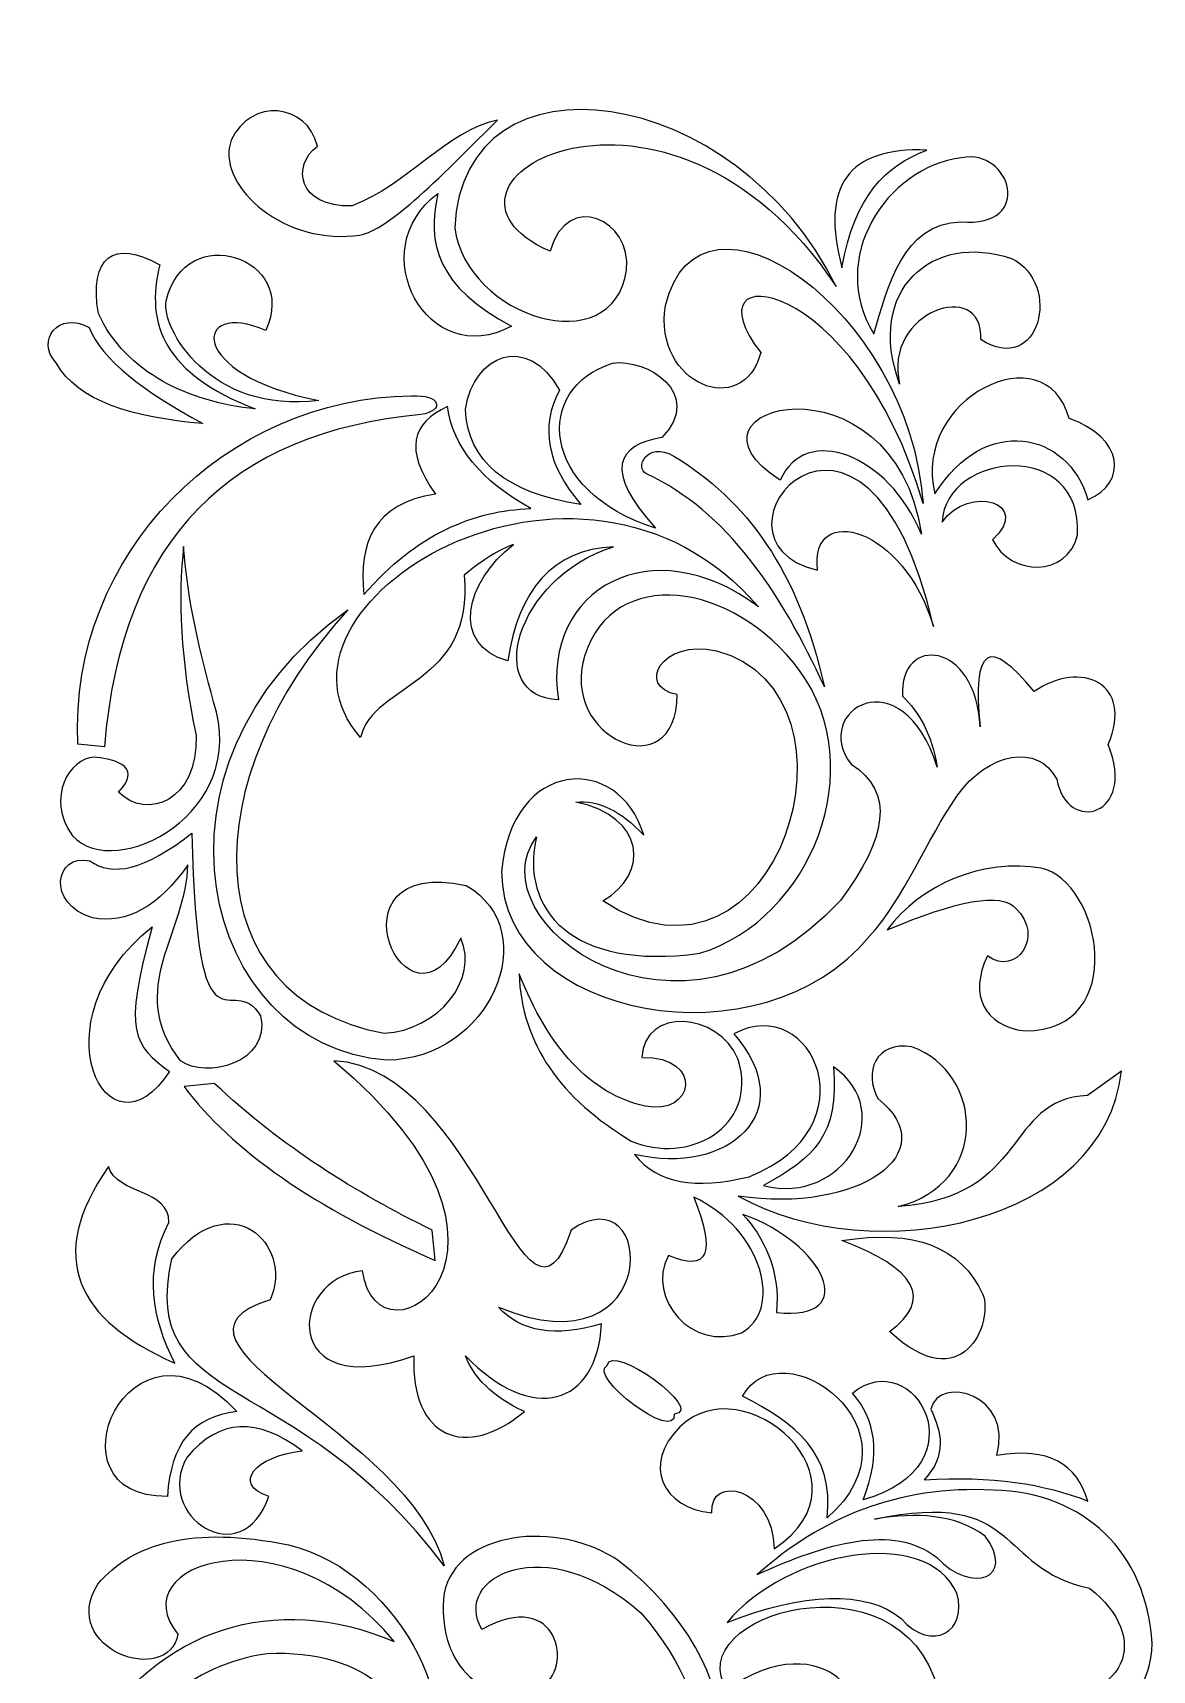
# Model space of a CAD drawing. Header units: centimetres. Extents: x -12.3 to 12.2, y -13.8 to 14.6.
# Drawn here: x -12.3 to -1.12, y -1.75 to 14.59 of the extents above; entities that cross this region are included whole.
import ezdxf

# ---------------------------------------------------------------- set-up
doc = ezdxf.new("R2010")
doc.units = ezdxf.units.CM
doc.header["$MEASUREMENT"] = 0
doc.layers.add('Layer 1', color=7, linetype='Continuous')

msp = doc.modelspace()

# ---------------------------------------------------------------- linework, layer by layer
at = {"layer": 'Layer 1', "color": 177}
for points, knots in [([(-7.13278, 12.412), (-6.95851, 13.03174), (-6.31587, 12.71877), (-6.36903, 12.22399), (-6.36903, 12.22399), (-6.51003, 11.29575), (-7.96546, 11.75202), (-8.08453, 12.64699), (-8.08453, 12.64699), (-8.00207, 14.47972), (-5.27314, 14.09619), (-4.27753, 12.05949), (-4.27753, 12.05949), (-5.96176, 14.59364), (-8.66366, 13.08907), (-7.13278, 12.412)], [0, 0, 0, 0, 0.2, 0.2, 0.2, 0.2, 0.4, 0.4, 0.4, 0.4, 0.6, 0.6, 0.6, 0.6, 1, 1, 1, 1]), ([(-7.65924, 13.72082), (-8.35865, 13.02), (-8.8078, 12.57183), (-9.09113, 12.56761), (-9.09113, 12.56761), (-9.84563, 12.48993), (-10.47384, 13.10395), (-10.31528, 13.52197), (-10.31528, 13.52197), (-10.12574, 13.94678), (-9.55453, 13.89255), (-9.45631, 13.46134), (-9.45631, 13.46134), (-9.71058, 13.27132), (-9.65805, 12.85012), (-9.11035, 12.86552), (-9.11035, 12.86552), (-8.55816, 13.07359), (-8.1515, 13.62404), (-7.65924, 13.72082)], [0, 0, 0, 0, 0.16666667, 0.16666667, 0.16666667, 0.16666667, 0.33333333, 0.33333333, 0.33333333, 0.33333333, 0.5, 0.5, 0.5, 0.5, 0.66666667, 0.66666667, 0.66666667, 0.66666667, 1, 1, 1, 1]), ([(-4.21877, 12.2475), (-4.4381, 13.06214), (-4.15612, 13.45381), (-3.37278, 13.42249), (-3.37278, 13.42249), (-3.78011, 13.26582), (-4.09635, 12.96542), (-4.21877, 12.2475)], [0, 0, 0, 0, 0.33333333, 0.33333333, 0.33333333, 0.33333333, 1, 1, 1, 1]), ([(-3.02483, 13.34639), (-2.53049, 13.44205), (-2.29389, 12.64356), (-3.03203, 12.70574), (-3.03203, 12.70574), (-3.61757, 12.68724), (-3.75545, 12.06112), (-3.90153, 11.58949), (-3.90153, 11.58949), (-4.36272, 12.33271), (-3.78196, 13.25169), (-3.02483, 13.34639)], [0, 0, 0, 0, 0.25, 0.25, 0.25, 0.25, 0.5, 0.5, 0.5, 0.5, 1, 1, 1, 1]), ([(-3.40964, 9.89453), (-3.54265, 11.83606), (-5.64536, 13.27706), (-5.98128, 11.87149), (-5.98128, 11.87149), (-6.10287, 11.07678), (-5.20283, 10.73269), (-5.02953, 11.40149), (-5.02953, 11.40149), (-5.79231, 12.37186), (-4.08081, 12.21282), (-3.40964, 9.89453)], [0, 0, 0, 0, 0.25, 0.25, 0.25, 0.25, 0.5, 0.5, 0.5, 0.5, 1, 1, 1, 1]), ([(-8.25206, 12.98952), (-9.01516, 12.42137), (-8.35545, 11.21061), (-7.51818, 11.66469), (-7.51818, 11.66469), (-8.25648, 12.05648), (-8.36931, 12.49375), (-8.25206, 12.98952)], [0, 0, 0, 0, 0.33333333, 0.33333333, 0.33333333, 0.33333333, 1, 1, 1, 1]), ([(-9.97158, 11.6224), (-9.63317, 12.35561), (-10.77947, 12.72594), (-10.96563, 11.91849), (-10.96563, 11.91849), (-11.02212, 11.64701), (-10.52159, 10.77982), (-9.44283, 10.92444), (-9.44283, 10.92444), (-10.77529, 11.17828), (-10.69773, 11.93964), (-9.97158, 11.6224)], [0, 0, 0, 0, 0.25, 0.25, 0.25, 0.25, 0.5, 0.5, 0.5, 0.5, 1, 1, 1, 1]), ([(-3.64303, 11.08426), (-3.8151, 11.81526), (-2.80487, 12.15347), (-2.83228, 11.53074), (-2.83228, 11.53074), (-2.25261, 11.15474), (-2.0098, 12.08298), (-2.52678, 12.34149), (-2.52678, 12.34149), (-3.31416, 12.60405), (-3.98784, 12.03224), (-3.64303, 11.08426)], [0, 0, 0, 0, 0.25, 0.25, 0.25, 0.25, 0.5, 0.5, 0.5, 0.5, 1, 1, 1, 1]), ([(-10.07733, 10.83984), (-10.97627, 11.18409), (-11.18031, 11.67882), (-11.02908, 12.27804), (-11.02908, 12.27804), (-11.48732, 12.53888), (-11.73937, 12.35293), (-11.64243, 11.79159), (-11.64243, 11.79159), (-11.37094, 11.19626), (-10.72642, 10.90229), (-10.07733, 10.83984)], [0, 0, 0, 0, 0.25, 0.25, 0.25, 0.25, 0.5, 0.5, 0.5, 0.5, 1, 1, 1, 1]), ([(-10.59903, 10.69181), (-11.19332, 11.01103), (-11.60976, 11.33132), (-11.73408, 11.65059), (-11.73408, 11.65059), (-12.03957, 11.81981), (-12.26987, 11.52604), (-12.06543, 11.29809), (-12.06543, 11.29809), (-11.84013, 10.91269), (-11.31314, 10.75523), (-10.59903, 10.69181)], [0, 0, 0, 0, 0.25, 0.25, 0.25, 0.25, 0.5, 0.5, 0.5, 0.5, 1, 1, 1, 1]), ([(-3.30658, 8.66747), (-3.59086, 9.65694), (-4.54492, 9.92136), (-4.46333, 9.22931), (-4.46333, 9.22931), (-5.75255, 9.52377), (-3.97879, 11.61911), (-3.30658, 8.66747)], [0, 0, 0, 0, 0.33333333, 0.33333333, 0.33333333, 0.33333333, 1, 1, 1, 1]), ([(-3.29052, 9.9915), (-3.52751, 10.94912), (-2.18409, 11.60712), (-1.95103, 10.74349), (-1.95103, 10.74349), (-1.40649, 10.55546), (-1.36344, 10.10113), (-1.76303, 9.93274), (-1.76303, 9.93274), (-1.9641, 10.61491), (-2.78993, 10.79178), (-3.29052, 9.9915)], [0, 0, 0, 0, 0.25, 0.25, 0.25, 0.25, 0.5, 0.5, 0.5, 0.5, 1, 1, 1, 1]), ([(-6.82728, 9.88575), (-7.16411, 10.28132), (-7.23461, 10.66123), (-7.03878, 11.02549), (-7.03878, 11.02549), (-7.35783, 11.6024), (-7.89329, 11.38004), (-7.97878, 10.83749), (-7.97878, 10.83749), (-7.95527, 10.31658), (-7.57143, 9.99931), (-6.82728, 9.88575)], [0, 0, 0, 0, 0.25, 0.25, 0.25, 0.25, 0.5, 0.5, 0.5, 0.5, 1, 1, 1, 1]), ([(-3.42594, 9.58939), (-3.70218, 11.45293), (-6.0134, 10.8774), (-4.83554, 10.12679), (-4.83554, 10.12679), (-4.58387, 10.69601), (-3.75618, 10.39119), (-3.42594, 9.58939)], [0, 0, 0, 0, 0.33333333, 0.33333333, 0.33333333, 0.33333333, 1, 1, 1, 1]), ([(-6.07912, 9.65005), (-6.60606, 10.22195), (-6.46119, 10.48293), (-6.01653, 10.55339), (-6.01653, 10.55339), (-5.59446, 10.99433), (-6.16591, 11.34579), (-6.51003, 11.29574), (-6.51003, 11.29574), (-7.29385, 11.04818), (-7.24899, 10.0177), (-6.07912, 9.65005)], [0, 0, 0, 0, 0.25, 0.25, 0.25, 0.25, 0.5, 0.5, 0.5, 0.5, 1, 1, 1, 1]), ([(-11.8467, 7.49089), (-11.8467, 7.49089), (-11.5823, 7.46446), (-11.5823, 7.46446), (-11.5823, 7.46446), (-11.41328, 9.55855), (-10.30653, 10.60471), (-8.42272, 10.78266), (-8.42272, 10.78266), (-8.17769, 10.82087), (-8.22615, 10.98821), (-8.51526, 10.96774), (-8.51526, 10.96774), (-10.35948, 10.95684), (-11.94255, 9.39179), (-11.8467, 7.49089)], [0, 0, 0, 0, 0.2, 0.2, 0.2, 0.2, 0.4, 0.4, 0.4, 0.4, 0.6, 0.6, 0.6, 0.6, 1, 1, 1, 1]), ([(-5.05303, 8.8635), (-6.85049, 10.94188), (-10.17948, 8.8604), (-9.02453, 7.55924), (-9.02453, 7.55924), (-8.90311, 8.09976), (-7.88869, 8.07624), (-7.99053, 9.18074), (-7.99053, 9.18074), (-7.80256, 9.33537), (-7.63806, 9.43719), (-7.49703, 9.48624), (-7.49703, 9.48624), (-7.98557, 9.1127), (-8.12483, 8.47879), (-7.55578, 8.32299), (-7.55578, 8.32299), (-7.44765, 9.03255), (-7.11092, 9.43371), (-6.49828, 9.46274), (-6.49828, 9.46274), (-7.49118, 9.15259), (-7.7972, 7.96229), (-7.05053, 7.93524), (-7.05053, 7.93524), (-7.21975, 9.044), (-6.11631, 9.66084), (-5.05303, 8.8635)], [0, 0, 0, 0, 0.125, 0.125, 0.125, 0.125, 0.25, 0.25, 0.25, 0.25, 0.375, 0.375, 0.375, 0.375, 0.5, 0.5, 0.5, 0.5, 0.625, 0.625, 0.625, 0.625, 0.75, 0.75, 0.75, 0.75, 1, 1, 1, 1]), ([(-8.15832, 10.86199), (-8.10003, 10.46001), (-7.82242, 10.12071), (-7.32546, 9.84404), (-7.32546, 9.84404), (-7.88906, 9.82547), (-8.46873, 9.59272), (-8.99118, 8.98474), (-8.99118, 8.98474), (-9.04634, 9.50479), (-8.89211, 9.89258), (-8.2773, 9.98946), (-8.2773, 9.98946), (-8.59348, 10.43015), (-8.51194, 10.70335), (-8.15832, 10.86199)], [0, 0, 0, 0, 0.2, 0.2, 0.2, 0.2, 0.4, 0.4, 0.4, 0.4, 0.6, 0.6, 0.6, 0.6, 1, 1, 1, 1]), ([(-4.39502, 8.0645), (-4.64666, 9.21502), (-5.17736, 9.93762), (-5.89903, 10.36749), (-5.89903, 10.36749), (-6.16981, 10.52576), (-6.2934, 10.23977), (-6.16928, 10.19124), (-6.16928, 10.19124), (-5.36035, 9.80858), (-4.82771, 9.01147), (-4.39502, 8.0645)], [0, 0, 0, 0, 0.25, 0.25, 0.25, 0.25, 0.5, 0.5, 0.5, 0.5, 1, 1, 1, 1]), ([(-3.22003, 9.7095), (-3.18412, 10.41489), (-1.8076, 10.54041), (-1.86878, 9.58024), (-1.86878, 9.58024), (-1.96476, 9.15894), (-2.53853, 9.16509), (-2.71478, 9.53324), (-2.71478, 9.53324), (-2.31464, 9.89613), (-2.94579, 10.09366), (-3.22003, 9.7095)], [0, 0, 0, 0, 0.25, 0.25, 0.25, 0.25, 0.5, 0.5, 0.5, 0.5, 1, 1, 1, 1]), ([(-10.7911, 9.46604), (-10.75236, 8.91163), (-10.62619, 8.40856), (-10.49156, 7.91548), (-10.49156, 7.91548), (-10.1301, 6.80952), (-11.46432, 6.11062), (-11.90116, 6.57636), (-11.90116, 6.57636), (-12.17414, 6.96462), (-11.92175, 7.35524), (-11.68502, 7.36172), (-11.68502, 7.36172), (-11.5471, 7.35429), (-11.16671, 7.29324), (-11.44178, 7.01276), (-11.44178, 7.01276), (-11.16027, 6.73223), (-10.64452, 6.92065), (-10.66776, 7.5807), (-10.66776, 7.5807), (-10.82407, 8.32739), (-10.84853, 8.96416), (-10.7911, 9.46604)], [0, 0, 0, 0, 0.14285714, 0.14285714, 0.14285714, 0.14285714, 0.28571429, 0.28571429, 0.28571429, 0.28571429, 0.42857143, 0.42857143, 0.42857143, 0.42857143, 0.57142857, 0.57142857, 0.57142857, 0.57142857, 0.71428571, 0.71428571, 0.71428571, 0.71428571, 1, 1, 1, 1]), ([(-2.30117, 8.01725), (-1.83309, 8.33939), (-1.29957, 8.10281), (-1.56128, 7.48874), (-1.56128, 7.48874), (-1.2714, 6.774), (-1.97105, 6.58677), (-2.07468, 7.14144), (-2.07468, 7.14144), (-2.25666, 7.50431), (-2.76282, 7.41395), (-3.0715, 6.97242), (-3.0715, 6.97242), (-3.3707, 6.54444), (-3.60131, 5.94469), (-3.94708, 5.57104), (-3.94708, 5.57104), (-5.00896, 4.27289), (-7.61913, 4.75007), (-7.61638, 6.22034), (-7.61638, 6.22034), (-7.52112, 7.35147), (-6.44776, 7.41316), (-6.19698, 6.58274), (-6.19698, 6.58274), (-6.42348, 6.82619), (-6.64998, 6.93692), (-6.87648, 6.91494), (-6.87648, 6.91494), (-6.18321, 6.77084), (-6.13214, 6.20131), (-6.60676, 5.929), (-6.60676, 5.929), (-4.86034, 4.77413), (-3.87617, 7.99561), (-5.47218, 8.42494), (-5.47218, 8.42494), (-6.01977, 8.54642), (-6.28126, 8.06457), (-5.86478, 7.98704), (-5.86478, 7.98704), (-5.87177, 7.03784), (-7.05191, 7.55718), (-6.78468, 8.3794), (-6.78468, 8.3794), (-6.50319, 9.27032), (-5.31479, 9.12842), (-4.64168, 8.22864), (-4.64168, 8.22864), (-3.93009, 7.25616), (-4.52125, 5.75031), (-5.63828, 5.40494), (-5.63828, 5.40494), (-6.928, 5.22744), (-7.4346, 5.8502), (-7.26908, 6.56764), (-7.26908, 6.56764), (-7.8948, 5.73374), (-5.8599, 4.16948), (-4.23398, 5.93344), (-4.23398, 5.93344), (-3.77593, 6.545), (-3.68432, 7.01914), (-4.12828, 7.29244), (-4.12828, 7.29244), (-4.53548, 7.82851), (-3.61437, 8.37865), (-3.26758, 7.26224), (-3.26758, 7.26224), (-3.31988, 7.59398), (-3.44975, 7.8094), (-3.61488, 7.97194), (-3.61488, 7.97194), (-3.64688, 8.58873), (-2.8808, 8.52524), (-2.83874, 7.66541), (-2.83874, 7.66541), (-2.92027, 8.4627), (-2.75517, 8.57292), (-2.30117, 8.01725)], [0, 0, 0, 0, 0.04761905, 0.04761905, 0.04761905, 0.04761905, 0.0952381, 0.0952381, 0.0952381, 0.0952381, 0.14285714, 0.14285714, 0.14285714, 0.14285714, 0.19047619, 0.19047619, 0.19047619, 0.19047619, 0.23809524, 0.23809524, 0.23809524, 0.23809524, 0.28571429, 0.28571429, 0.28571429, 0.28571429, 0.33333333, 0.33333333, 0.33333333, 0.33333333, 0.38095238, 0.38095238, 0.38095238, 0.38095238, 0.42857143, 0.42857143, 0.42857143, 0.42857143, 0.47619048, 0.47619048, 0.47619048, 0.47619048, 0.52380952, 0.52380952, 0.52380952, 0.52380952, 0.57142857, 0.57142857, 0.57142857, 0.57142857, 0.61904762, 0.61904762, 0.61904762, 0.61904762, 0.66666667, 0.66666667, 0.66666667, 0.66666667, 0.71428571, 0.71428571, 0.71428571, 0.71428571, 0.76190476, 0.76190476, 0.76190476, 0.76190476, 0.80952381, 0.80952381, 0.80952381, 0.80952381, 0.85714286, 0.85714286, 0.85714286, 0.85714286, 0.9047619, 0.9047619, 0.9047619, 0.9047619, 1, 1, 1, 1]), ([(-9.15244, 8.83173), (-11.31484, 7.30025), (-10.61495, 4.47372), (-8.7648, 4.33862), (-8.7648, 4.33862), (-7.74284, 4.33862), (-7.17628, 5.62216), (-7.9719, 6.083), (-7.9719, 6.083), (-9.40956, 6.38919), (-8.55727, 4.43251), (-8.02476, 5.5544), (-8.02476, 5.5544), (-7.83866, 5.14464), (-8.25165, 4.63501), (-8.78795, 4.607), (-8.78795, 4.607), (-10.6911, 4.95874), (-10.69102, 7.15255), (-9.15244, 8.83173)], [0, 0, 0, 0, 0.16666667, 0.16666667, 0.16666667, 0.16666667, 0.33333333, 0.33333333, 0.33333333, 0.33333333, 0.5, 0.5, 0.5, 0.5, 0.66666667, 0.66666667, 0.66666667, 0.66666667, 1, 1, 1, 1]), ([(-10.70978, 6.60515), (-11.18385, 6.2281), (-11.5073, 6.16903), (-11.72772, 6.32752), (-11.72772, 6.32752), (-12.07827, 6.40584), (-12.16459, 5.89924), (-11.70128, 5.75906), (-11.70128, 5.75906), (-11.35581, 5.69576), (-11.03853, 5.87203), (-10.74944, 6.28786), (-10.74944, 6.28786), (-10.75246, 5.64017), (-11.37899, 5.03705), (-10.8215, 4.33074), (-10.8215, 4.33074), (-10.57368, 4.14824), (-9.91973, 4.30753), (-10.02234, 4.78078), (-10.02234, 4.78078), (-10.31229, 5.2681), (-10.65474, 4.20976), (-10.70978, 6.60515)], [0, 0, 0, 0, 0.14285714, 0.14285714, 0.14285714, 0.14285714, 0.28571429, 0.28571429, 0.28571429, 0.28571429, 0.42857143, 0.42857143, 0.42857143, 0.42857143, 0.57142857, 0.57142857, 0.57142857, 0.57142857, 0.71428571, 0.71428571, 0.71428571, 0.71428571, 1, 1, 1, 1]), ([(-3.76719, 5.63881), (-3.43614, 6.09262), (-2.80712, 6.35419), (-2.22959, 6.25384), (-2.22959, 6.25384), (-1.6348, 6.12619), (-1.34187, 4.63013), (-2.39296, 4.62975), (-2.39296, 4.62975), (-2.79831, 4.68224), (-2.95545, 4.98376), (-2.76775, 5.37933), (-2.76775, 5.37933), (-2.47624, 5.16792), (-2.19756, 5.57474), (-2.47945, 5.85022), (-2.47945, 5.85022), (-2.62281, 6.0248), (-3.0857, 5.92549), (-3.76719, 5.63881)], [0, 0, 0, 0, 0.16666667, 0.16666667, 0.16666667, 0.16666667, 0.33333333, 0.33333333, 0.33333333, 0.33333333, 0.5, 0.5, 0.5, 0.5, 0.66666667, 0.66666667, 0.66666667, 0.66666667, 1, 1, 1, 1]), ([(-11.10428, 5.66749), (-12.29763, 4.72588), (-11.54238, 3.27584), (-10.93394, 4.22509), (-10.93394, 4.22509), (-11.28089, 4.48876), (-11.40536, 4.60419), (-11.10428, 5.66749)], [0, 0, 0, 0, 0.33333333, 0.33333333, 0.33333333, 0.33333333, 1, 1, 1, 1]), ([(-7.44273, 5.20109), (-7.14634, 4.46032), (-6.735, 4.00053), (-6.1849, 3.87984), (-6.1849, 3.87984), (-5.6981, 3.77367), (-5.58529, 4.37637), (-6.21661, 4.36606), (-6.21661, 4.36606), (-6.19202, 4.86652), (-5.45679, 4.82649), (-5.25474, 4.34492), (-5.25474, 4.34492), (-5.04757, 3.65944), (-5.7661, 3.28903), (-6.32231, 3.53103), (-6.32231, 3.53103), (-7.02347, 3.95119), (-7.41809, 4.49908), (-7.44273, 5.20109)], [0, 0, 0, 0, 0.16666667, 0.16666667, 0.16666667, 0.16666667, 0.33333333, 0.33333333, 0.33333333, 0.33333333, 0.5, 0.5, 0.5, 0.5, 0.66666667, 0.66666667, 0.66666667, 0.66666667, 1, 1, 1, 1]), ([(-6.29107, 3.39719), (-5.348, 3.17567), (-4.62311, 3.82978), (-5.29904, 4.60053), (-5.29904, 4.60053), (-4.51298, 5.02513), (-3.9011, 3.66057), (-5.14642, 3.17412), (-5.14642, 3.17412), (-5.6872, 3.04377), (-6.05358, 3.10296), (-6.29107, 3.39719)], [0, 0, 0, 0, 0.25, 0.25, 0.25, 0.25, 0.5, 0.5, 0.5, 0.5, 1, 1, 1, 1]), ([(-5.25474, 2.9814), (-4.04621, 2.80149), (-3.18564, 3.41975), (-3.8595, 3.95383), (-3.8595, 3.95383), (-4.00574, 4.21897), (-3.88242, 4.52723), (-3.52126, 4.47176), (-3.52126, 4.47176), (-2.79546, 4.20751), (-2.74614, 3.1047), (-3.65867, 2.87569), (-3.65867, 2.87569), (-2.34354, 2.97278), (-2.60872, 3.94326), (-1.76664, 3.98554), (-1.76664, 3.98554), (-1.76664, 3.98554), (-1.42839, 4.22866), (-1.42839, 4.22866), (-1.42839, 4.22866), (-1.59709, 2.71228), (-3.88462, 2.22519), (-5.25474, 2.9814)], [0, 0, 0, 0, 0.14285714, 0.14285714, 0.14285714, 0.14285714, 0.28571429, 0.28571429, 0.28571429, 0.28571429, 0.42857143, 0.42857143, 0.42857143, 0.42857143, 0.57142857, 0.57142857, 0.57142857, 0.57142857, 0.71428571, 0.71428571, 0.71428571, 0.71428571, 1, 1, 1, 1]), ([(-9.29248, 4.33285), (-7.84194, 4.24945), (-7.38519, 1.24815), (-6.92178, 2.64164), (-6.92178, 2.64164), (-6.07672, 3.23162), (-5.98645, 1.18851), (-7.64658, 1.87154), (-7.64658, 1.87154), (-7.42513, 1.62492), (-7.08286, 1.56956), (-6.61978, 1.70544), (-6.61978, 1.70544), (-6.66031, 0.88822), (-7.31413, 0.69303), (-7.97878, 1.38834), (-7.97878, 1.38834), (-7.89574, 1.17381), (-7.71454, 0.9838), (-7.38988, 0.82964), (-7.38988, 0.82964), (-7.96874, 0.34393), (-8.52744, 0.56037), (-8.49218, 1.38834), (-8.49218, 1.38834), (-9.83106, 0.90516), (-9.74549, 2.16853), (-9.00558, 2.23394), (-9.00558, 2.23394), (-8.85332, 1.16561), (-6.99624, 2.41994), (-9.29248, 4.33285)], [0, 0, 0, 0, 0.11111111, 0.11111111, 0.11111111, 0.11111111, 0.22222222, 0.22222222, 0.22222222, 0.22222222, 0.33333333, 0.33333333, 0.33333333, 0.33333333, 0.44444444, 0.44444444, 0.44444444, 0.44444444, 0.55555556, 0.55555556, 0.55555556, 0.55555556, 0.66666667, 0.66666667, 0.66666667, 0.66666667, 0.77777778, 0.77777778, 0.77777778, 0.77777778, 1, 1, 1, 1]), ([(-4.30344, 4.27094), (-3.65072, 3.82261), (-4.20918, 2.8801), (-5.00106, 3.08709), (-5.00106, 3.08709), (-4.491, 3.36574), (-4.24708, 3.59411), (-4.30344, 4.27094)], [0, 0, 0, 0, 0.33333333, 0.33333333, 0.33333333, 0.33333333, 1, 1, 1, 1]), ([(-10.48538, 4.10634), (-9.80591, 3.47089), (-9.07106, 3.01538), (-8.31098, 2.64164), (-8.31098, 2.64164), (-8.31098, 2.64164), (-8.28078, 2.33964), (-8.28078, 2.33964), (-8.28078, 2.33964), (-9.47873, 2.85809), (-10.31426, 3.43692), (-10.78738, 4.07614), (-10.78738, 4.07614), (-10.78738, 4.07614), (-10.48538, 4.10634), (-10.48538, 4.10634)], [0, 0, 0, 0, 0.2, 0.2, 0.2, 0.2, 0.4, 0.4, 0.4, 0.4, 0.6, 0.6, 0.6, 0.6, 1, 1, 1, 1]), ([(-11.54238, 3.27584), (-11.45181, 2.98894), (-10.9334, 3.05943), (-10.93838, 2.71714), (-10.93838, 2.71714), (-11.19012, 2.22638), (-11.10958, 1.76333), (-10.87798, 1.31284), (-10.87798, 1.31284), (-11.85447, 1.74069), (-12.1766, 2.36481), (-11.54238, 3.27584)], [0, 0, 0, 0, 0.25, 0.25, 0.25, 0.25, 0.5, 0.5, 0.5, 0.5, 1, 1, 1, 1]), ([(-9.92668, 1.94704), (-9.68249, 2.51595), (-10.34686, 3.09482), (-10.90818, 2.35474), (-10.90818, 2.35474), (-11.24826, 0.83729), (-9.68311, 1.2838), (-8.19018, -0.71056), (-8.19018, -0.71056), (-8.52402, 0.62976), (-11.2792, 1.52336), (-9.92668, 1.94704)], [0, 0, 0, 0, 0.25, 0.25, 0.25, 0.25, 0.5, 0.5, 0.5, 0.5, 1, 1, 1, 1]), ([(-5.69867, 2.97082), (-5.00459, 2.6467), (-4.80483, 1.84001), (-5.22303, 1.61786), (-5.22303, 1.61786), (-5.70447, 1.42844), (-6.17963, 1.94994), (-5.95236, 2.38947), (-5.95236, 2.38947), (-5.55775, 2.21683), (-5.47319, 2.41062), (-5.69867, 2.97082)], [0, 0, 0, 0, 0.25, 0.25, 0.25, 0.25, 0.5, 0.5, 0.5, 0.5, 1, 1, 1, 1]), ([(-5.20861, 2.79897), (-4.40175, 2.51711), (-4.01805, 1.72709), (-4.87422, 1.81869), (-4.87422, 1.81869), (-4.82588, 2.24216), (-5.01305, 2.5876), (-5.20861, 2.79897)], [0, 0, 0, 0, 0.33333333, 0.33333333, 0.33333333, 0.33333333, 1, 1, 1, 1]), ([(-4.21887, 2.53746), (-3.48251, 2.26265), (-3.30282, 1.94907), (-3.74323, 1.62843), (-3.74323, 1.62843), (-3.01391, 0.95195), (-2.70387, 1.72005), (-2.81307, 1.99838), (-2.81307, 1.99838), (-3.028, 2.47405), (-3.49661, 2.65372), (-4.21887, 2.53746)], [0, 0, 0, 0, 0.25, 0.25, 0.25, 0.25, 0.5, 0.5, 0.5, 0.5, 1, 1, 1, 1]), ([(-10.25888, 0.82964), (-11.33383, 1.99501), (-12.20956, -0.03848), (-10.95348, -0.01596), (-10.95348, -0.01596), (-10.91824, 0.51759), (-10.69676, 0.77932), (-10.25888, 0.82964)], [0, 0, 0, 0, 0.33333333, 0.33333333, 0.33333333, 0.33333333, 1, 1, 1, 1]), ([(-4.36686, -0.23189), (-3.35001, 0.65882), (-4.83281, 1.68304), (-5.21246, 0.98366), (-5.21246, 0.98366), (-4.68489, 0.7153), (-4.29377, 0.41454), (-4.36686, -0.23189)], [0, 0, 0, 0, 0.33333333, 0.33333333, 0.33333333, 0.33333333, 1, 1, 1, 1]), ([(-6.5623, 1.29037), (-6.77201, 1.18887), (-5.86926, 0.50775), (-5.89274, 0.80581), (-5.89274, 0.80581), (-5.57309, 0.83215), (-6.52414, 1.53411), (-6.5623, 1.29037)], [0, 0, 0, 0, 0.33333333, 0.33333333, 0.33333333, 0.33333333, 1, 1, 1, 1]), ([(-4.00748, -0.05219), (-2.80151, 0.28739), (-3.50342, 1.51315), (-4.11318, 1.01537), (-4.11318, 1.01537), (-3.88484, 0.75096), (-3.82387, 0.40729), (-4.00748, -0.05219)], [0, 0, 0, 0, 0.33333333, 0.33333333, 0.33333333, 0.33333333, 1, 1, 1, 1]), ([(-4.89536, -0.53842), (-4.90945, 0.07816), (-5.54012, 0.20851), (-5.51899, -0.17904), (-5.51899, -0.17904), (-6.00353, -0.13853), (-6.22199, 0.30185), (-5.83609, 0.67713), (-5.83609, 0.67713), (-5.20357, 1.30273), (-3.85589, 0.14709), (-4.89536, -0.53842)], [0, 0, 0, 0, 0.25, 0.25, 0.25, 0.25, 0.5, 0.5, 0.5, 0.5, 1, 1, 1, 1]), ([(-3.39777, 0.14784), (-3.16672, 0.40123), (-3.22433, 0.61937), (-3.33273, 0.85515), (-3.33273, 0.85515), (-3.24401, 1.20283), (-2.50143, 1.00023), (-2.6742, 0.39174), (-2.6742, 0.39174), (-2.15185, 0.48184), (-1.87408, 0.30162), (-1.76364, -0.06354), (-1.76364, -0.06354), (-2.19657, 0.10856), (-2.72638, 0.19256), (-3.39777, 0.14784)], [0, 0, 0, 0, 0.2, 0.2, 0.2, 0.2, 0.4, 0.4, 0.4, 0.4, 0.6, 0.6, 0.6, 0.6, 1, 1, 1, 1]), ([(-9.60958, 0.43704), (-10.07071, 0.38805), (-10.31743, 0.10665), (-9.94178, -0.01596), (-9.94178, -0.01596), (-10.20351, -0.79612), (-11.09441, -0.21224), (-10.75718, 0.37664), (-10.75718, 0.37664), (-10.43503, 0.7592), (-10.0525, 0.77931), (-9.60958, 0.43704)], [0, 0, 0, 0, 0.25, 0.25, 0.25, 0.25, 0.5, 0.5, 0.5, 0.5, 1, 1, 1, 1]), ([(-5.06442, -0.79523), (-4.42215, -0.22885), (-3.66587, 0.09501), (-2.70876, 0.04688), (-2.70876, 0.04688), (-1.79379, 0.02145), (-1.17963, -0.57234), (-1.12137, -1.48629), (-1.12137, -1.48629), (-1.14577, -2.28304), (-2.00755, -2.52422), (-2.36526, -2.031), (-2.36526, -2.031), (-1.34251, -2.10816), (-1.12732, -1.41276), (-1.74738, -0.93345), (-1.74738, -0.93345), (-2.69836, -0.72925), (-2.40968, 0.06266), (-3.8937, -0.2424), (-3.8937, -0.2424), (-3.47771, -0.17598), (-3.08694, -0.18948), (-2.78802, -0.41313), (-2.78802, -0.41313), (-2.4829, -0.82864), (-2.91018, -1.00444), (-3.27582, -0.62451), (-3.27582, -0.62451), (-3.70757, -0.286), (-4.37336, -0.48218), (-5.06442, -0.79523)], [0, 0, 0, 0, 0.11111111, 0.11111111, 0.11111111, 0.11111111, 0.22222222, 0.22222222, 0.22222222, 0.22222222, 0.33333333, 0.33333333, 0.33333333, 0.33333333, 0.44444444, 0.44444444, 0.44444444, 0.44444444, 0.55555556, 0.55555556, 0.55555556, 0.55555556, 0.66666667, 0.66666667, 0.66666667, 0.66666667, 0.77777778, 0.77777778, 0.77777778, 0.77777778, 1, 1, 1, 1]), ([(-10.84778, -1.39006), (-11.43066, -0.69031), (-9.78201, -0.13045), (-8.68848, -1.46556), (-8.68848, -1.46556), (-9.88203, -0.95718), (-11.05856, -1.34475), (-11.70848, -2.43196), (-11.70848, -2.43196), (-12.03447, -4.35981), (-10.97494, -5.3564), (-9.63978, -5.01406), (-9.63978, -5.01406), (-9.05591, -4.72716), (-9.04082, -3.94196), (-9.54918, -3.70036), (-9.54918, -3.70036), (-10.02232, -3.53929), (-10.25288, -4.04502), (-9.94178, -4.28926), (-9.94178, -4.28926), (-10.21358, -5.18016), (-11.65815, -4.48556), (-11.55748, -3.02086), (-11.55748, -3.02086), (-11.26554, -2.18028), (-10.73202, -1.70211), (-9.95688, -1.58636), (-9.95688, -1.58636), (-8.9842, -1.54671), (-8.27939, -2.09208), (-8.94518, -2.73396), (-8.94518, -2.73396), (-8.98546, -2.05445), (-9.26733, -1.95881), (-9.79078, -2.44706), (-9.79078, -2.44706), (-9.90655, -3.02086), (-9.15155, -3.57956), (-8.47708, -2.90006), (-8.47708, -2.90006), (-7.86799, -2.35013), (-8.5928, -0.7722), (-9.74548, -0.49916), (-9.74548, -0.49916), (-10.70058, -0.30916), (-11.29701, -0.47778), (-11.64808, -0.89176), (-11.64808, -0.89176), (-12.05074, -1.54608), (-10.93836, -1.92359), (-10.84778, -1.39006)], [0, 0, 0, 0, 0.07142857, 0.07142857, 0.07142857, 0.07142857, 0.14285714, 0.14285714, 0.14285714, 0.14285714, 0.21428571, 0.21428571, 0.21428571, 0.21428571, 0.28571429, 0.28571429, 0.28571429, 0.28571429, 0.35714286, 0.35714286, 0.35714286, 0.35714286, 0.42857143, 0.42857143, 0.42857143, 0.42857143, 0.5, 0.5, 0.5, 0.5, 0.57142857, 0.57142857, 0.57142857, 0.57142857, 0.64285714, 0.64285714, 0.64285714, 0.64285714, 0.71428571, 0.71428571, 0.71428571, 0.71428571, 0.78571429, 0.78571429, 0.78571429, 0.78571429, 0.85714286, 0.85714286, 0.85714286, 0.85714286, 1, 1, 1, 1]), ([(-7.81268, -1.34476), (-7.05394, -0.91454), (-6.88001, -1.73603), (-7.23888, -1.93366), (-7.23888, -1.93366), (-7.83911, -2.12891), (-8.2701, -1.65179), (-8.19018, -0.98236), (-8.19018, -0.98236), (-8.06768, -0.36954), (-7.06163, -0.23677), (-6.43858, -0.66526), (-6.43858, -0.66526), (-5.08537, -1.74323), (-5.15004, -3.11523), (-6.09128, -4.42516), (-6.09128, -4.42516), (-6.09128, -4.42516), (-6.28758, -4.21376), (-6.28758, -4.21376), (-6.28758, -4.21376), (-5.43695, -3.18129), (-5.35772, -2.18453), (-6.22718, -1.17866), (-6.22718, -1.17866), (-7.17435, -0.33354), (-8.12294, -0.82171), (-7.81268, -1.34476)], [0, 0, 0, 0, 0.125, 0.125, 0.125, 0.125, 0.25, 0.25, 0.25, 0.25, 0.375, 0.375, 0.375, 0.375, 0.5, 0.5, 0.5, 0.5, 0.625, 0.625, 0.625, 0.625, 0.75, 0.75, 0.75, 0.75, 1, 1, 1, 1]), ([(-5.36523, -1.27491), (-4.77132, -0.56), (-3.37538, -0.3061), (-3.07257, -0.98223), (-3.07257, -0.98223), (-2.95957, -1.36175), (-3.31815, -1.58709), (-3.62946, -1.23426), (-3.62946, -1.23426), (-3.9716, -0.94836), (-4.61118, -0.97952), (-5.36523, -1.27491)], [0, 0, 0, 0, 0.25, 0.25, 0.25, 0.25, 0.5, 0.5, 0.5, 0.5, 1, 1, 1, 1]), ([(-5.36523, -1.94969), (-4.40017, -1.22571), (-3.67081, -2.23966), (-4.53597, -2.23425), (-4.53597, -2.23425), (-4.49262, -2.94155), (-3.15659, -2.91717), (-3.25956, -1.94157), (-3.25956, -1.94157), (-3.63831, -0.54159), (-5.8561, -1.2003), (-5.36523, -1.94969)], [0, 0, 0, 0, 0.25, 0.25, 0.25, 0.25, 0.5, 0.5, 0.5, 0.5, 1, 1, 1, 1])]:
    msp.add_open_spline(points, degree=3, knots=knots, dxfattribs=at)

doc.saveas('drawing.dxf')
